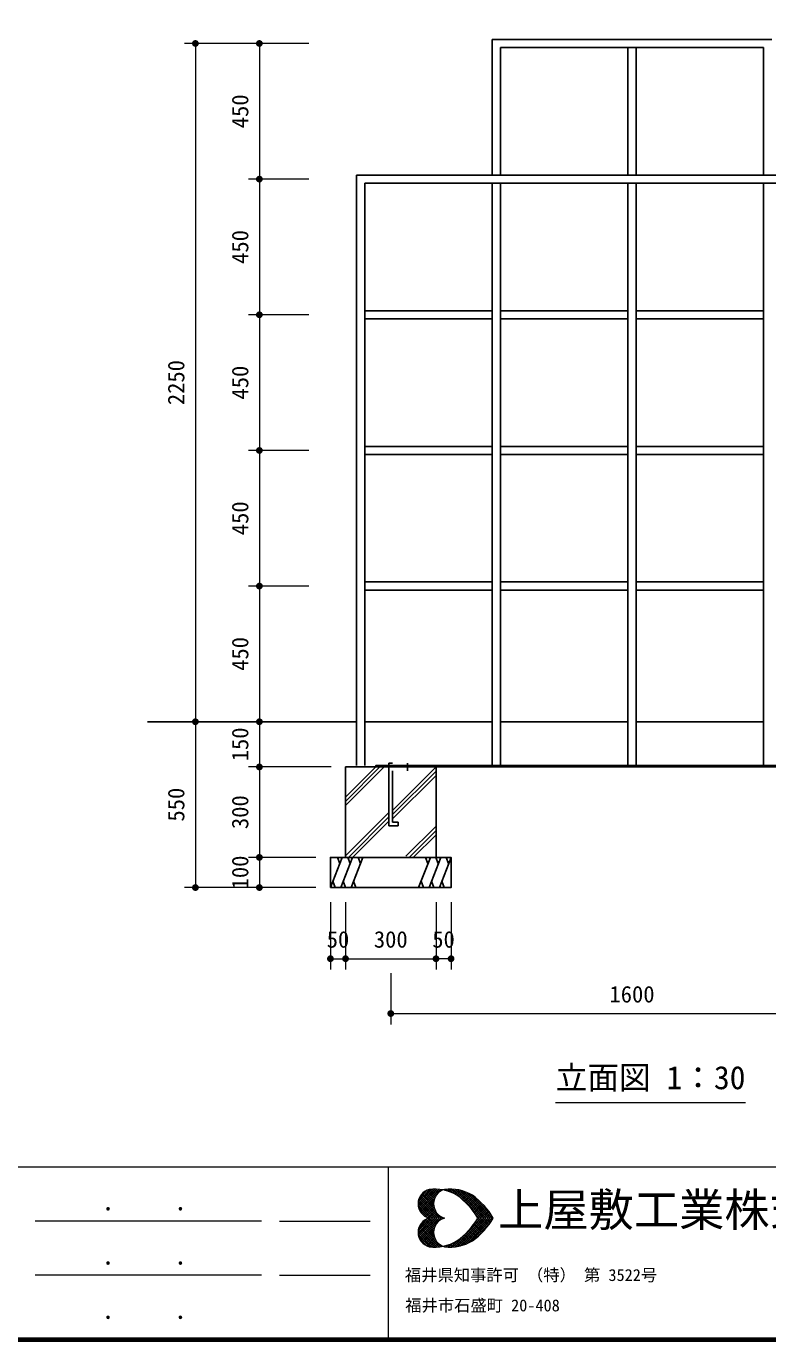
# Model space of a CAD drawing. Units: millimetres at full size, sheet at 1:30, with parts at other scales. Extents: x 450 to 12150, y 450 to 8460.
# Drawn here: x 3419 to 5878, y 450 to 4807 of the extents above; entities that cross this region are included whole.
import ezdxf
from ezdxf.enums import TextEntityAlignment as Align

# ---------------------------------------------------------------- set-up
doc = ezdxf.new("R2010")
doc.units = ezdxf.units.MM
doc.header["$LTSCALE"] = 30
for name, color, linetype, lineweight in [('D-STR-DIM\u3000寸法線、寸法値', 7, 'Continuous', 13), ('D-STR-TXT\u3000文字列', 7, 'Continuous', 13), ('D-STR\u3000構造物外形線', 1, 'Continuous', 25), ('D-TTL', 7, 'Continuous', 70), ('D-TTL-FRAM', 7, 'Continuous', 13), ('D-TTL-TXT', 7, 'Continuous', 13)]:
    doc.layers.add(name, color=color, linetype=linetype, lineweight=lineweight)
doc.styles.add('ＭＳ ゴシック', font='')
doc.styles.get('ＭＳ ゴシック').set_extended_font_data('MS Gothic')

# ---------------------------------------------------------------- blocks, each defined once
blk = doc.blocks.new('filled_dot')
at = {"color": 0, "linetype": 'Continuous', "lineweight": -2, "const_width": 1.25}
blk.add_lwpolyline([(-0.625, 0, 1), (0.625, 0, 1)], format="xyb", close=True, dxfattribs=at)

msp = doc.modelspace()

# ---------------------------------------------------------------- linework, layer by layer
at = {"layer": 'D-STR-DIM\u3000寸法線、寸法値'}
for p, q in [((4355.62, 4750.07), (3943.68, 4750.07)), ((3979.68, 4750.07), (3979.68, 2500.07)), ((4355.62, 4750.07), (4155.83, 4750.07)), ((4191.83, 4750.07), (4191.83, 4300.07)), ((4355.62, 4300.07), (4155.83, 4300.07)), ((4355.62, 4300.07), (4155.83, 4300.07)), ((4191.83, 4300.07), (4191.83, 3850.07)), ((4355.62, 3850.07), (4155.83, 3850.07)), ((4355.62, 3850.07), (4155.83, 3850.07)), ((4191.83, 3850.07), (4191.83, 3400.07)), ((4355.62, 3400.07), (4155.83, 3400.07)), ((4355.62, 3400.07), (4155.83, 3400.07)), ((4191.83, 3400.07), (4191.83, 2950.07)), ((4355.62, 2950.07), (4155.83, 2950.07)), ((4355.62, 2950.07), (4155.83, 2950.07)), ((4191.83, 2950.07), (4191.83, 2500.07)), ((4029.5, 2500.07), (3943.68, 2500.07)), ((4355.62, 2500.07), (3943.68, 2500.07)), ((3979.68, 2500.07), (3979.68, 1950.07)), ((4462.5, 2500.07), (4155.83, 2500.07)), ((4355.62, 2500.07), (4155.83, 2500.07)), ((4191.83, 2500.07), (4191.83, 2350.07)), ((4429.5, 2350.07), (4155.83, 2350.07)), ((4429.5, 2350.07), (4155.83, 2350.07)), ((4191.83, 2350.07), (4191.83, 2050.07)), ((4379.5, 2050.07), (4155.83, 2050.07)), ((4379.5, 2050.07), (4155.83, 2050.07)), ((4191.83, 2050.07), (4191.83, 1950.07)), ((4379.5, 1950.07), (3943.68, 1950.07)), ((4379.5, 1950.07), (4155.83, 1950.07)), ((4427.5, 1902.07), (4427.5, 1677.93)), ((4477.5, 1902.07), (4477.5, 1677.93)), ((4477.5, 1902.07), (4477.5, 1677.93)), ((4777.5, 1902.07), (4777.5, 1677.93)), ((4777.5, 1902.07), (4777.5, 1677.93)), ((4827.5, 1902.07), (4827.5, 1677.93)), ((4427.5, 1713.93), (4477.5, 1713.93)), ((4477.5, 1713.93), (4777.5, 1713.93)), ((4827.5, 1713.93), (4777.5, 1713.93)), ((4627.5, 1665.93), (4627.5, 1496.12)), ((4627.5, 1532.12), (6227.5, 1532.12))]:
    msp.add_line(p, q, dxfattribs=at)
at = {"layer": 'D-STR-TXT\u3000文字列'}
msp.add_line((5173.82, 1236.93), (5803.82, 1236.93), dxfattribs=at)
at = {"layer": 'D-STR\u3000構造物外形線'}
for p, q in [((4963.9, 4763.67), (5891.1, 4763.67)), ((4963.9, 4313.67), (4963.9, 4763.67)), ((4991.1, 4736.47), (5863.9, 4736.47)), ((4991.1, 4313.67), (4991.1, 4736.47)), ((5413.9, 4313.67), (5413.9, 4736.47)), ((5441.1, 4313.67), (5441.1, 4736.47)), ((5863.9, 4313.67), (5863.9, 4736.47)), ((4513.9, 2354.57), (4513.9, 4313.67)), ((4513.9, 4313.67), (6341.1, 4313.67)), ((4541.1, 2354.57), (4541.1, 4286.47)), ((4541.1, 4286.47), (6313.9, 4286.47)), ((4963.9, 2354.57), (4963.9, 4286.47)), ((4991.1, 2354.57), (4991.1, 4286.47)), ((5413.9, 2354.57), (5413.9, 4286.47)), ((5441.1, 2354.57), (5441.1, 4286.47)), ((5863.9, 2354.57), (5863.9, 4286.47)), ((4541.1, 3863.67), (4963.9, 3863.67)), ((4541.1, 3836.47), (4963.9, 3836.47)), ((4991.1, 3863.67), (5413.9, 3863.67)), ((4991.1, 3836.47), (5413.9, 3836.47)), ((5441.1, 3863.67), (5863.9, 3863.67)), ((5441.1, 3836.47), (5863.9, 3836.47)), ((4541.1, 3413.67), (4963.9, 3413.67)), ((4991.1, 3413.67), (5413.9, 3413.67)), ((5441.1, 3413.67), (5863.9, 3413.67)), ((4541.1, 3386.47), (4963.9, 3386.47)), ((4991.1, 3386.47), (5413.9, 3386.47)), ((5441.1, 3386.47), (5863.9, 3386.47)), ((4541.1, 2963.67), (4963.9, 2963.67)), ((4991.1, 2963.67), (5413.9, 2963.67)), ((5441.1, 2963.67), (5863.9, 2963.67)), ((4541.1, 2936.47), (4963.9, 2936.47)), ((4991.1, 2936.47), (5413.9, 2936.47)), ((5441.1, 2936.47), (5863.9, 2936.47)), ((3821.29, 2500.07), (4513.9, 2500.07)), ((4541.1, 2500.07), (4963.9, 2500.07)), ((4991.1, 2500.07), (5413.9, 2500.07)), ((5441.1, 2500.07), (5863.9, 2500.07)), ((4633.5, 2363.02), (4621.5, 2363.02)), ((4621.5, 2346.13), (4621.5, 2363.02)), ((4633.5, 2354.57), (4621.5, 2354.57)), ((4621.5, 2337.69), (4621.5, 2353.98)), ((4683.5, 2346.13), (4683.5, 2363.02)), ((4683.5, 2337.69), (4683.5, 2354.57)), ((4577.5, 2350.07), (4477.5, 2250.07)), ((4605.79, 2350.07), (4477.5, 2221.79)), ((4591.65, 2350.07), (4477.5, 2235.93)), ((4621.5, 2337.69), (4621.5, 2154.57)), ((4777.5, 2350.07), (4633.5, 2206.07)), ((4633.5, 2337.69), (4633.5, 2166.57)), ((4777.5, 2335.93), (4633.5, 2191.93)), ((4777.5, 2321.79), (4633.5, 2177.79)), ((4621.5, 2198.76), (4477.5, 2054.76)), ((4621.5, 2184.61), (4486.96, 2050.07)), ((4621.5, 2170.47), (4500.46, 2049.43)), ((4651.95, 2154.57), (4621.5, 2154.57)), ((4651.95, 2166.57), (4633.5, 2166.57)), ((4651.95, 2154.57), (4651.95, 2166.57)), ((4777.5, 2153.59), (4677.5, 2053.59)), ((4777.5, 2139.45), (4688.13, 2050.07)), ((4777.5, 2125.31), (4702.27, 2050.07)), ((4427.5, 1950.07), (4466.4, 2050.07)), ((4458.39, 2029.47), (4450.38, 2050.07)), ((4461.81, 1950.07), (4500.71, 2050.07)), ((4492.7, 2029.47), (4484.68, 2050.07)), ((4496.12, 1950.07), (4535.02, 2050.07)), ((4527, 2029.47), (4518.99, 2050.07)), ((4719.99, 1950.07), (4758.89, 2050.07)), ((4750.88, 2029.47), (4742.86, 2050.07)), ((4754.3, 1950.07), (4793.2, 2050.07)), ((4785.18, 2029.47), (4777.17, 2050.07)), ((4788.6, 1950.07), (4827.5, 2050.07)), ((4819.49, 2029.47), (4811.48, 2050.07)), ((4435.52, 1970.68), (4443.53, 1950.07)), ((4469.83, 1970.68), (4477.84, 1950.07)), ((4504.13, 1970.68), (4512.15, 1950.07)), ((4728, 1970.68), (4736.02, 1950.07)), ((4762.31, 1970.68), (4770.33, 1950.07)), ((4796.62, 1970.68), (4804.63, 1950.07))]:
    msp.add_line(p, q, dxfattribs=at)
for points in [[(4577.5, 2350.07), (6277.5, 2350.07), (6277.5, 2354.57), (4577.5, 2354.57)], [(4477.5, 2050.07), (4777.5, 2050.07), (4777.5, 2350.07), (4477.5, 2350.07)], [(4427.5, 1950.07), (4827.5, 1950.07), (4827.5, 2050.07), (4427.5, 2050.07)]]:
    msp.add_lwpolyline(points, close=True, dxfattribs=at)
at = {"layer": 'D-TTL'}
msp.add_lwpolyline([(450, 450), (450, 8460), (12150, 8460), (12150, 450)], close=True, dxfattribs=at)
at = {"layer": 'D-TTL-FRAM'}
for p, q in [((450, 1023.66), (12150, 1023.66)), ((4618.84, 1023.66), (4618.84, 450)), ((4198.84, 843.66), (3448.84, 843.66)), ((4258.84, 843.66), (4558.84, 843.66)), ((4198.84, 663.66), (3448.84, 663.66)), ((4258.84, 663.66), (4558.84, 663.66))]:
    msp.add_line(p, q, dxfattribs=at)
at = {"layer": 'D-TTL-TXT'}
for p, q in [((4718.09, 901.17), (4766.22, 949.3)), ((4718.72, 894.3), (4773.72, 949.3)), ((4718.72, 908.67), (4758.72, 948.67)), ((4719.97, 888.67), (4780.59, 949.3)), ((4721.22, 883.05), (4786.84, 948.67)), ((4721.84, 918.67), (4748.72, 946.17)), ((4721.84, 919.3), (4787.47, 853.67)), ((4723.72, 878.67), (4793.72, 948.05)), ((4724.34, 923.67), (4794.34, 853.67)), ((4726.22, 928.67), (4773.09, 882.42)), ((4726.22, 873.67), (4774.34, 921.8)), ((4729.97, 932.42), (4769.97, 892.42)), ((4733.09, 936.17), (4769.34, 899.92)), ((4736.84, 939.3), (4769.34, 906.8)), ((4741.22, 941.8), (4770.59, 912.42)), ((4745.59, 944.92), (4772.47, 918.05)), ((4750.59, 946.8), (4774.34, 923.05)), ((4756.22, 948.67), (4776.84, 927.42)), ((4762.47, 949.3), (4779.97, 931.17)), ((4769.34, 949.3), (4783.09, 935.55)), ((4776.22, 949.3), (4786.84, 938.67)), ((4783.72, 949.3), (4791.22, 941.8)), ((4791.22, 948.67), (4795.59, 944.3)), ((4797.46, 944.92), (4799.34, 947.42)), ((4799.96, 946.8), (4800.59, 946.8)), ((4804.96, 946.17), (4808.09, 948.67)), ((4805.59, 948.67), (4808.71, 944.92)), ((4810.59, 944.3), (4815.59, 949.3)), ((4812.46, 948.67), (4819.34, 941.8)), ((4816.21, 943.05), (4823.09, 949.3)), ((4819.34, 948.67), (4829.96, 938.05)), ((4821.84, 941.17), (4829.96, 949.3)), ((4826.21, 949.3), (4844.34, 930.55)), ((4826.84, 939.3), (4836.84, 949.3)), ((4831.84, 936.8), (4843.09, 948.05)), ((4833.09, 948.67), (4928.71, 853.67)), ((4836.21, 934.3), (4848.71, 947.42)), ((4840.59, 948.67), (4935.59, 853.67)), ((4841.21, 932.42), (4854.96, 946.17)), ((4845.59, 929.3), (4860.59, 944.92)), ((4848.71, 947.42), (4942.46, 853.67)), ((4849.34, 926.8), (4866.21, 943.05)), ((4853.71, 923.67), (4871.84, 941.8)), ((4857.46, 946.17), (4949.96, 853.67)), ((4857.46, 920.55), (4876.84, 939.3)), ((4861.84, 917.42), (4881.84, 937.42)), ((4865.59, 914.3), (4886.21, 935.55)), ((4867.46, 943.05), (4956.84, 853.67)), ((4869.34, 911.17), (4891.21, 933.05)), ((4872.46, 907.42), (4895.59, 930.55)), ((4876.21, 904.3), (4899.96, 927.42)), ((4878.09, 939.3), (4963.71, 853.67)), ((4879.96, 900.55), (4903.71, 924.92)), ((4883.09, 896.8), (4908.09, 921.8)), ((4886.84, 893.05), (4911.84, 918.05)), ((4891.84, 932.42), (4960.59, 864.3)), ((4718.09, 901.8), (4766.22, 853.67)), ((4718.72, 908.05), (4773.72, 853.67)), ((4718.72, 893.67), (4759.34, 853.67)), ((4719.97, 913.67), (4780.59, 853.67)), ((4721.22, 884.92), (4750.59, 854.92)), ((4729.34, 869.92), (4770.59, 911.17)), ((4732.47, 866.17), (4769.34, 903.05)), ((4736.22, 863.05), (4769.34, 896.17)), ((4740.59, 859.92), (4771.22, 890.55)), ((4744.97, 857.42), (4772.47, 884.92)), ((4749.97, 854.92), (4774.34, 879.92)), ((4754.97, 853.67), (4776.84, 874.92)), ((4889.96, 889.3), (4915.59, 914.92)), ((4893.09, 885.55), (4919.34, 911.8)), ((4896.21, 881.8), (4923.09, 908.67)), ((4899.34, 878.05), (4926.84, 904.92)), ((4902.46, 873.67), (4930.59, 901.17)), ((4905.59, 869.92), (4933.71, 898.05)), ((4908.09, 865.55), (4936.84, 894.3)), ((4911.21, 861.17), (4940.59, 890.55)), ((4913.71, 856.8), (4943.71, 886.8)), ((4917.46, 853.67), (4946.84, 883.05)), ((4920.59, 911.17), (4937.46, 893.67)), ((4924.34, 853.67), (4949.96, 878.67)), ((4931.84, 853.67), (4953.09, 874.92)), ((4718.09, 804.92), (4766.22, 853.05)), ((4718.72, 798.67), (4773.72, 853.05)), ((4718.72, 813.05), (4759.34, 853.05)), ((4719.97, 793.05), (4780.59, 853.05)), ((4721.22, 821.8), (4750.59, 851.8)), ((4721.84, 787.42), (4787.47, 853.05)), ((4723.72, 828.05), (4793.72, 758.68)), ((4724.34, 783.05), (4794.34, 853.05)), ((4726.22, 833.05), (4774.34, 784.92)), ((4729.34, 836.8), (4770.59, 795.55)), ((4732.47, 840.55), (4769.34, 803.67)), ((4736.22, 843.67), (4769.34, 810.55)), ((4740.59, 846.8), (4771.22, 816.17)), ((4744.97, 849.3), (4772.47, 821.8)), ((4749.97, 851.8), (4774.34, 826.8)), ((4754.97, 853.05), (4776.84, 831.8)), ((4762.47, 853.67), (4779.97, 871.17)), ((4762.47, 853.05), (4779.97, 835.55)), ((4769.34, 853.67), (4783.09, 867.42)), ((4769.34, 853.05), (4783.09, 839.3)), ((4776.22, 853.67), (4786.22, 863.67)), ((4776.22, 853.05), (4786.22, 843.05)), ((4783.09, 853.67), (4790.59, 860.55)), ((4783.09, 853.05), (4790.59, 846.17)), ((4790.59, 853.67), (4794.97, 858.05)), ((4790.59, 853.05), (4794.97, 848.67)), ((4797.46, 853.67), (4799.96, 855.55)), ((4797.46, 853.05), (4799.96, 851.17)), ((4799.34, 855.55), (4801.84, 853.67)), ((4799.34, 851.17), (4801.84, 853.05)), ((4804.34, 853.67), (4804.96, 853.67)), ((4804.34, 853.05), (4804.96, 853.05)), ((4833.09, 758.05), (4928.71, 853.05)), ((4840.59, 758.05), (4935.59, 853.05)), ((4848.71, 759.3), (4942.46, 853.05)), ((4857.46, 760.55), (4949.96, 853.05)), ((4867.46, 763.67), (4956.84, 853.05)), ((4878.09, 767.42), (4963.71, 853.05)), ((4891.84, 774.3), (4960.59, 842.42)), ((4899.34, 828.67), (4926.84, 801.8)), ((4902.46, 833.05), (4930.59, 805.55)), ((4905.59, 869.3), (4921.21, 853.67)), ((4905.59, 837.42), (4921.21, 853.05)), ((4905.59, 836.8), (4933.71, 808.67)), ((4908.09, 841.17), (4936.84, 812.42)), ((4911.21, 845.55), (4940.59, 816.17)), ((4913.71, 849.92), (4943.71, 819.92)), ((4917.46, 853.05), (4946.84, 823.67)), ((4924.34, 853.05), (4949.96, 828.05)), ((4931.84, 853.05), (4953.09, 831.8)), ((4938.71, 853.67), (4956.21, 870.55)), ((4938.71, 853.05), (4956.21, 836.17)), ((4945.59, 853.67), (4958.71, 866.8)), ((4945.59, 853.05), (4958.71, 839.92)), ((4952.46, 853.67), (4961.84, 862.42)), ((4952.46, 853.05), (4961.84, 844.3)), ((4959.96, 853.67), (4964.34, 858.05)), ((4959.96, 853.05), (4964.34, 848.67)), ((4966.84, 853.67), (4967.46, 853.67)), ((4966.84, 853.05), (4967.46, 853.05)), ((4718.09, 805.55), (4766.22, 757.43)), ((4718.72, 812.42), (4773.72, 757.43)), ((4718.72, 798.05), (4758.72, 758.05)), ((4719.97, 818.05), (4780.59, 757.43)), ((4721.22, 823.67), (4786.84, 758.05)), ((4721.84, 788.05), (4748.72, 760.55)), ((4726.22, 778.05), (4773.09, 824.3)), ((4729.97, 774.3), (4769.97, 814.3)), ((4733.09, 770.55), (4769.34, 806.8)), ((4736.84, 767.42), (4769.34, 799.92)), ((4741.22, 764.92), (4770.59, 794.3)), ((4745.59, 761.8), (4772.47, 788.67)), ((4857.46, 786.17), (4876.84, 767.42)), ((4861.84, 789.3), (4881.84, 769.3)), ((4865.59, 792.42), (4886.21, 771.17)), ((4869.34, 795.55), (4891.21, 773.67)), ((4872.46, 799.3), (4895.59, 776.17)), ((4876.21, 802.42), (4899.96, 779.3)), ((4879.96, 806.17), (4903.71, 781.8)), ((4883.09, 809.92), (4908.09, 784.92)), ((4886.84, 813.67), (4911.84, 788.67)), ((4889.96, 817.42), (4915.59, 791.8)), ((4893.09, 821.17), (4919.34, 794.92)), ((4896.21, 824.92), (4923.09, 798.05)), ((4920.59, 795.55), (4937.46, 813.05)), ((4750.59, 759.92), (4774.34, 783.67)), ((4756.22, 758.05), (4776.84, 779.3)), ((4762.47, 757.43), (4779.97, 775.55)), ((4769.34, 757.43), (4783.09, 771.17)), ((4776.22, 757.43), (4786.84, 768.05)), ((4783.72, 757.43), (4791.22, 764.92)), ((4791.22, 758.05), (4795.59, 762.42)), ((4797.46, 761.8), (4799.34, 759.3)), ((4799.96, 759.92), (4800.59, 759.92)), ((4804.96, 760.55), (4808.09, 758.05)), ((4805.59, 758.05), (4808.71, 761.8)), ((4810.59, 762.42), (4815.59, 757.43)), ((4812.46, 758.05), (4819.34, 764.92)), ((4816.21, 763.67), (4823.09, 757.43)), ((4819.34, 758.05), (4829.96, 768.67)), ((4821.84, 765.55), (4829.96, 757.43)), ((4826.21, 757.43), (4844.34, 776.17)), ((4826.84, 767.42), (4836.84, 757.43)), ((4831.84, 769.92), (4843.09, 758.68)), ((4836.21, 772.42), (4848.71, 759.3)), ((4841.21, 774.3), (4854.96, 760.55)), ((4845.59, 777.42), (4860.59, 761.8)), ((4849.34, 779.92), (4866.21, 763.67)), ((4853.71, 783.05), (4871.84, 764.92))]:
    msp.add_line(p, q, dxfattribs=at)
for centre, radius, start, end in [((4767.33, 901.04), 49.18, 105.2024, 254.7976), ((4773.56, 808.83), 140.97, 58.71735, 97.79751), ((4818.68, 901.04), 49.18, 105.2024, 254.7976), ((4824.91, 808.83), 140.97, 58.71735, 97.79751), ((4700.99, 725.76), 250.36, 30.69974, 54.3922), ((4752.34, 725.76), 250.36, 30.69974, 54.3922), ((4767.33, 806.12), 49.18, 105.2024, 254.7976), ((4818.68, 806.12), 49.18, 105.2024, 254.7976), ((4700.99, 981.4), 250.36, 305.6078, 329.30026), ((4752.34, 981.4), 250.36, 305.6078, 329.30026), ((4773.56, 898.33), 140.97, 262.20249, 301.28265), ((4824.91, 898.33), 140.97, 262.20249, 301.28265)]:
    msp.add_arc(centre, radius, start, end, dxfattribs=at)

# ---------------------------------------------------------------- block references
at = {"layer": 'D-STR-DIM\u3000寸法線、寸法値', "xscale": 9, "yscale": 9}
for p, rotation in [((3979.68, 4750.07), 270), ((4191.83, 4750.07), 270), ((4191.83, 4300.07), 270), ((4191.83, 4300.07), 90), ((4191.83, 3850.07), 270), ((4191.83, 3850.07), 90), ((4191.83, 3400.07), 270), ((4191.83, 3400.07), 90), ((4191.83, 2950.07), 270), ((4191.83, 2950.07), 90), ((3979.68, 2500.07), 270), ((3979.68, 2500.07), 90), ((4191.83, 2500.07), 270), ((4191.83, 2500.07), 90), ((4191.83, 2350.07), 270), ((4191.83, 2350.07), 90), ((4191.83, 2050.07), 90), ((4191.83, 2050.07), 270), ((3979.68, 1950.07), 90), ((4191.83, 1950.07), 90), ((4477.5, 1713.93), 180), ((4777.5, 1713.93), 180), ((4827.5, 1713.93), 180)]:
    msp.add_blockref('filled_dot', p, dxfattribs=dict(at, rotation=rotation))
for p in [(4427.5, 1713.93), (4477.5, 1713.93), (4777.5, 1713.93), (4627.5, 1532.12)]:
    msp.add_blockref('filled_dot', p, dxfattribs=at)

# ---------------------------------------------------------------- texts
at = {"layer": 'D-STR-DIM\u3000寸法線、寸法値', "style": 'ＭＳ ゴシック'}
for s, p in [('450', (4127.7, 4525.07)), ('450', (4127.7, 4075.07)), ('2250', (3915.55, 3625.07)), ('450', (4127.7, 3625.07)), ('450', (4127.7, 3175.07)), ('450', (4127.7, 2725.07)), ('150', (4127.7, 2425.07)), ('550', (3915.55, 2225.07)), ('300', (4127.7, 2200.07)), ('100', (4127.7, 2000.07))]:
    msp.add_text(s, height=54.99, rotation=90, dxfattribs=at).set_placement(p, align=Align.MIDDLE_CENTER)
for s, p in [('50', (4452.5, 1778.07)), ('300', (4627.5, 1778.07)), ('50', (4802.5, 1778.07)), ('1600', (5427.5, 1596.25))]:
    msp.add_text(s, height=54.99, dxfattribs=at).set_placement(p, align=Align.MIDDLE_CENTER)
at = {"layer": 'D-STR-TXT\u3000文字列', "style": 'ＭＳ ゴシック'}
msp.add_text('立面図 1：30', height=76.98, dxfattribs=at).set_placement((5803.82, 1257.93), align=Align.BOTTOM_RIGHT)
at = {"layer": 'D-TTL-FRAM', "style": 'ＭＳ ゴシック'}
for p in [(3667.49, 859.26), (3907.49, 859.26), (3667.49, 679.26), (3907.49, 679.26), (3667.49, 499.26), (3907.49, 499.26)]:
    msp.add_text('.', height=65.98, dxfattribs=at).set_placement(p, align=Align.BOTTOM_LEFT)
at = {"layer": 'D-TTL-TXT', "style": 'ＭＳ ゴシック'}
for s, height, p in [('上屋敷工業株式会社', 110, (4983.4, 793.23)), ('福井県知事許可 （特） 第 3522号', 39.59, (4674.44, 632.97)), ('福井市石盛町 20-408', 39.59, (4675.54, 532.22))]:
    msp.add_text(s, height=height, dxfattribs=at).set_placement(p, align=Align.BOTTOM_LEFT)

doc.saveas('drawing.dxf')
